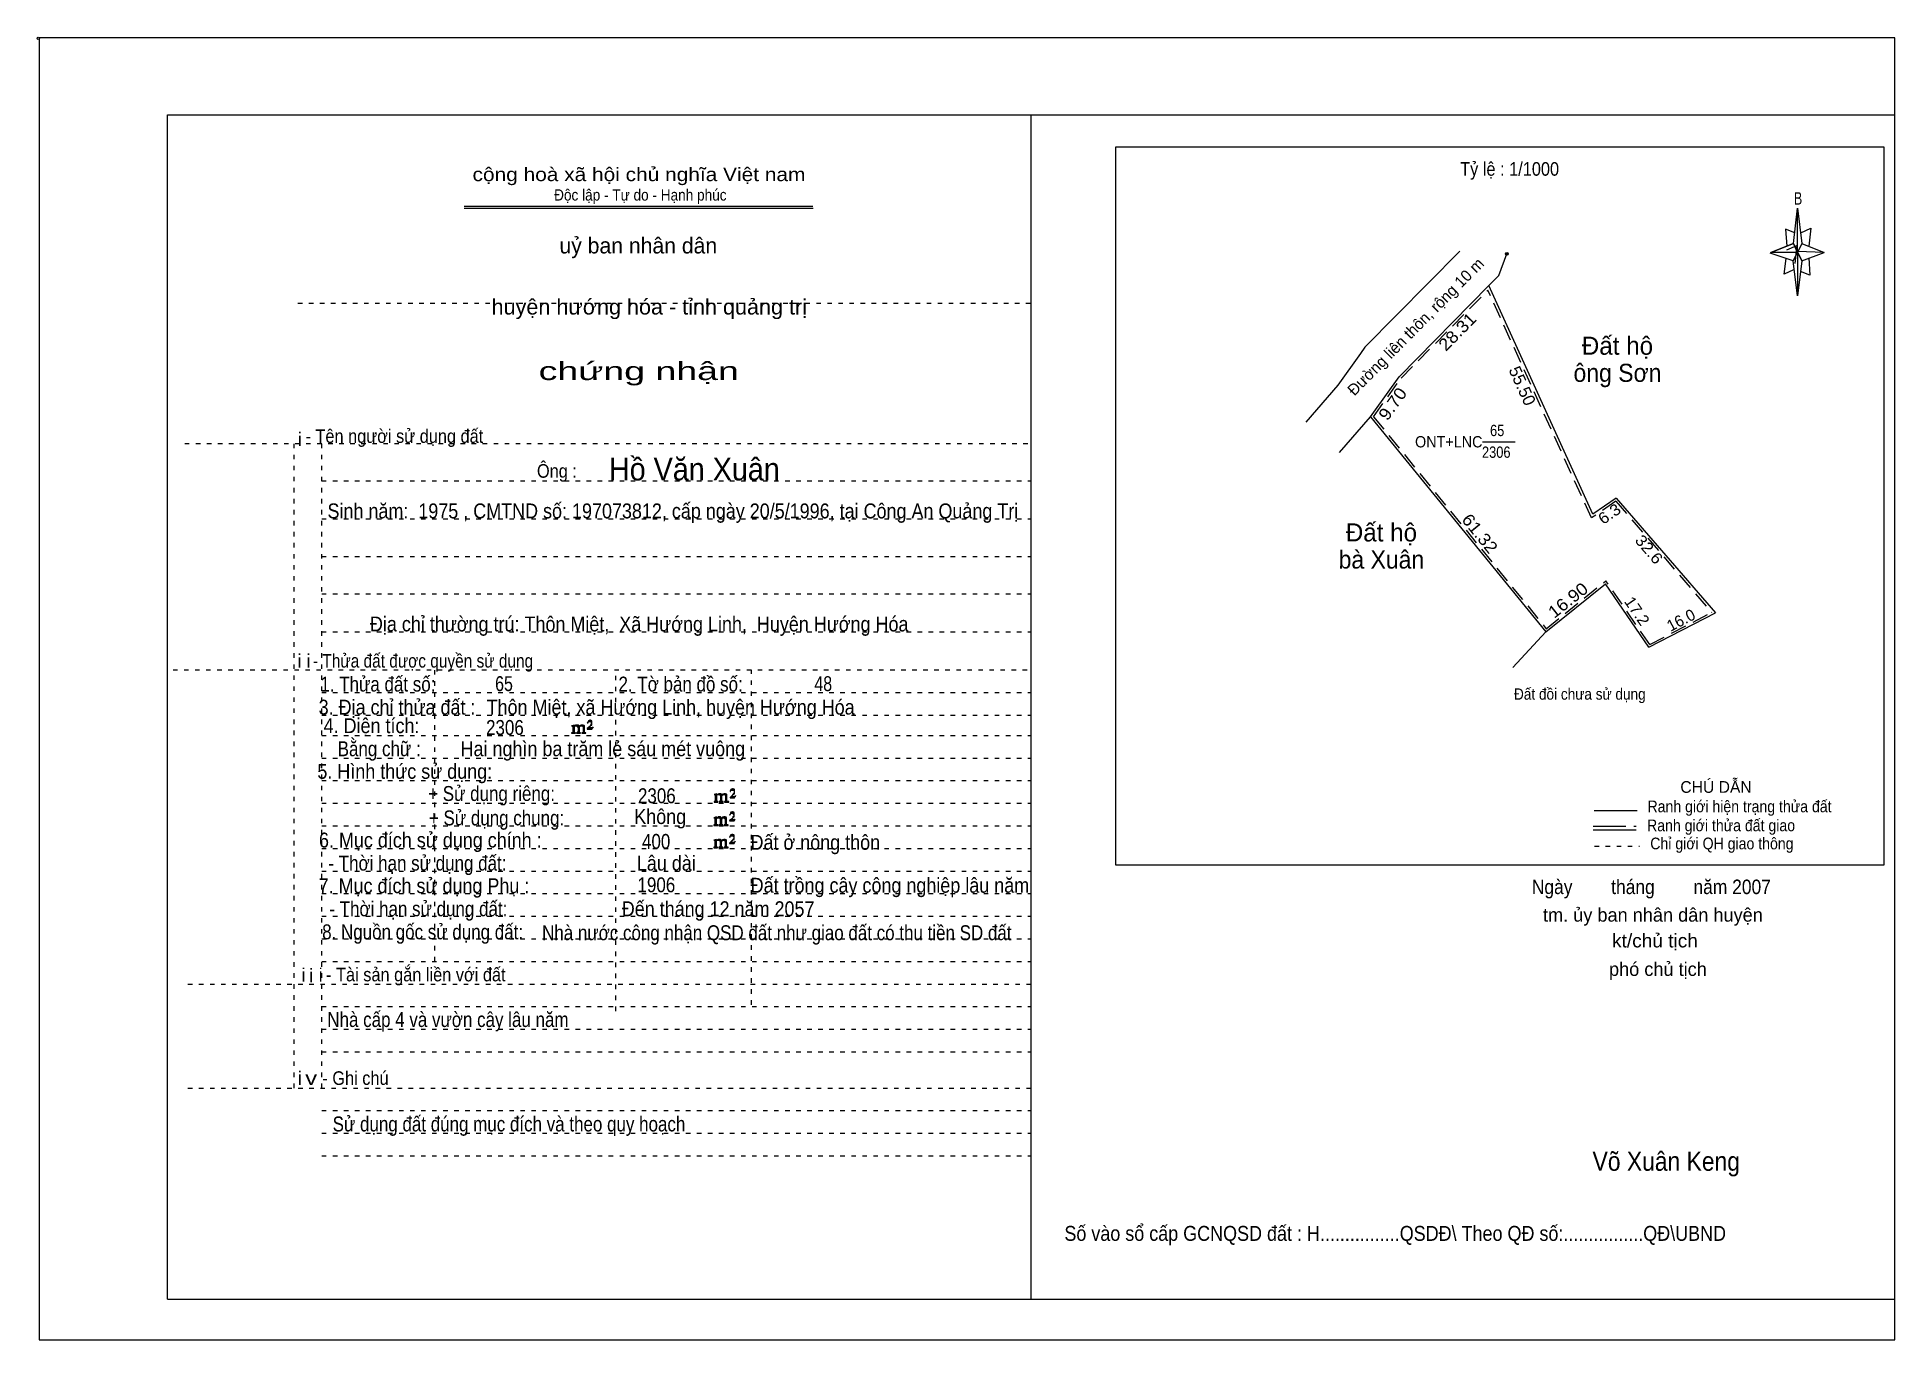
# Model space of a CAD drawing. Header units: centimetres. Extents: x -1.6 to 39.5, y -3.3 to 25.5.
import ezdxf
from ezdxf.enums import TextEntityAlignment as Align

# ---------------------------------------------------------------- set-up
doc = ezdxf.new("R2010")
doc.units = ezdxf.units.CM
doc.header["$LTSCALE"] = 0.12
doc.header["$PDMODE"] = 32
doc.header["$PDSIZE"] = 0.06
for name, pattern in [('DOTTED', [1.5, 0.3, -1.2]), ('LONG_DASHED', [7.5, 6, -1.5]), ('MEDIUM_DASHED', [4.5, 3, -1.5])]:
    doc.linetypes.add(name, pattern=pattern)
for name, color, linetype, lineweight in [('1', 7, 'DOTTED', 13), ('10', 7, 'Continuous', 13), ('33', 7, 'LONG_DASHED', 13), ('4', 7, 'Continuous', 13), ('5', 7, 'Continuous', 13), ('50', 7, 'Continuous', 13)]:
    doc.layers.add(name, color=color, linetype=linetype, lineweight=lineweight)
doc.layers.add('30', color=7, linetype='Continuous')

msp = doc.modelspace()

# ---------------------------------------------------------------- hatches: boundary and pattern name
at = {"layer": '50'}
for points in [[(10.27, 10.13), (10.27, 10.12), (10.27, 10.11), (10.25, 10.11), (10.24, 10.11), (10.24, 10.1), (10.33, 10.1), (10.33, 10.11), (10.32, 10.11), (10.31, 10.11), (10.31, 10.12), (10.31, 10.13), (10.31, 10.24), (10.31, 10.25), (10.32, 10.26), (10.34, 10.26), (10.35, 10.26), (10.36, 10.26), (10.37, 10.25), (10.39, 10.22), (10.39, 10.13), (10.37, 10.12), (10.37, 10.11), (10.36, 10.11), (10.35, 10.11), (10.35, 10.1), (10.44, 10.1), (10.44, 10.11), (10.43, 10.11), (10.42, 10.11), (10.42, 10.12), (10.42, 10.13), (10.42, 10.24), (10.44, 10.26), (10.45, 10.26), (10.46, 10.26), (10.49, 10.26), (10.49, 10.25), (10.5, 10.24), (10.5, 10.22), (10.5, 10.13), (10.5, 10.12), (10.49, 10.11), (10.49, 10.11), (10.47, 10.11), (10.47, 10.1), (10.56, 10.1), (10.56, 10.11), (10.55, 10.11), (10.54, 10.11), (10.53, 10.12), (10.53, 10.13), (10.53, 10.2), (10.53, 10.25), (10.53, 10.26), (10.52, 10.27), (10.5, 10.28), (10.47, 10.28), (10.46, 10.28), (10.44, 10.27), (10.41, 10.25), (10.41, 10.26), (10.4, 10.28), (10.39, 10.28), (10.37, 10.28), (10.35, 10.28), (10.34, 10.28), (10.32, 10.26), (10.31, 10.26), (10.31, 10.25), (10.31, 10.25), (10.31, 10.26), (10.31, 10.28), (10.24, 10.26), (10.24, 10.26), (10.25, 10.26), (10.27, 10.25), (10.27, 10.24), (10.27, 10.23)], [(10.69, 10.19), (10.72, 10.24), (10.72, 10.24), (10.71, 10.22), (10.69, 10.22), (10.68, 10.22), (10.63, 10.22), (10.66, 10.26), (10.67, 10.27), (10.69, 10.28), (10.69, 10.3), (10.69, 10.32), (10.69, 10.34), (10.69, 10.35), (10.69, 10.37), (10.68, 10.38), (10.67, 10.38), (10.66, 10.39), (10.65, 10.39), (10.63, 10.38), (10.63, 10.38), (10.62, 10.37), (10.61, 10.35), (10.59, 10.33), (10.61, 10.33), (10.61, 10.35), (10.62, 10.35), (10.63, 10.36), (10.65, 10.36), (10.66, 10.36), (10.67, 10.35), (10.68, 10.35), (10.68, 10.32), (10.68, 10.3), (10.66, 10.28), (10.66, 10.26), (10.65, 10.25), (10.59, 10.2), (10.59, 10.19)], [(13.42, 8.61), (13.42, 8.6), (13.42, 8.59), (13.41, 8.59), (13.4, 8.59), (13.4, 8.57), (13.48, 8.57), (13.48, 8.59), (13.47, 8.59), (13.46, 8.59), (13.46, 8.6), (13.46, 8.61), (13.46, 8.72), (13.46, 8.73), (13.47, 8.74), (13.5, 8.74), (13.51, 8.74), (13.52, 8.74), (13.53, 8.73), (13.54, 8.69), (13.54, 8.61), (13.53, 8.6), (13.53, 8.59), (13.52, 8.59), (13.51, 8.59), (13.51, 8.57), (13.6, 8.57), (13.6, 8.59), (13.58, 8.59), (13.57, 8.59), (13.57, 8.6), (13.57, 8.61), (13.57, 8.72), (13.6, 8.74), (13.61, 8.74), (13.62, 8.74), (13.64, 8.74), (13.64, 8.73), (13.65, 8.72), (13.65, 8.69), (13.65, 8.61), (13.65, 8.6), (13.64, 8.59), (13.64, 8.59), (13.63, 8.59), (13.63, 8.57), (13.72, 8.57), (13.72, 8.59), (13.7, 8.59), (13.69, 8.59), (13.68, 8.6), (13.68, 8.61), (13.68, 8.68), (13.68, 8.73), (13.68, 8.74), (13.67, 8.75), (13.65, 8.76), (13.63, 8.76), (13.62, 8.76), (13.6, 8.75), (13.56, 8.73), (13.56, 8.74), (13.55, 8.76), (13.54, 8.76), (13.53, 8.76), (13.51, 8.76), (13.5, 8.76), (13.47, 8.74), (13.46, 8.74), (13.46, 8.73), (13.46, 8.73), (13.46, 8.74), (13.46, 8.76), (13.4, 8.74), (13.4, 8.74), (13.41, 8.74), (13.42, 8.73), (13.42, 8.72), (13.42, 8.71)], [(13.85, 8.67), (13.87, 8.72), (13.87, 8.72), (13.86, 8.69), (13.85, 8.69), (13.84, 8.69), (13.78, 8.69), (13.82, 8.74), (13.83, 8.75), (13.85, 8.76), (13.85, 8.78), (13.85, 8.79), (13.85, 8.82), (13.85, 8.83), (13.85, 8.85), (13.84, 8.86), (13.83, 8.86), (13.82, 8.87), (13.8, 8.87), (13.78, 8.86), (13.78, 8.86), (13.77, 8.85), (13.76, 8.83), (13.75, 8.81), (13.76, 8.81), (13.76, 8.83), (13.77, 8.83), (13.78, 8.84), (13.8, 8.84), (13.82, 8.84), (13.83, 8.83), (13.84, 8.83), (13.84, 8.79), (13.84, 8.78), (13.82, 8.76), (13.82, 8.74), (13.8, 8.73), (13.75, 8.68), (13.75, 8.67)], [(13.41, 8.09), (13.41, 8.08), (13.41, 8.07), (13.4, 8.07), (13.39, 8.07), (13.39, 8.06), (13.48, 8.06), (13.48, 8.07), (13.47, 8.07), (13.45, 8.07), (13.45, 8.08), (13.45, 8.09), (13.45, 8.2), (13.45, 8.21), (13.47, 8.23), (13.49, 8.23), (13.5, 8.23), (13.51, 8.23), (13.52, 8.21), (13.53, 8.18), (13.53, 8.09), (13.52, 8.08), (13.52, 8.07), (13.51, 8.07), (13.5, 8.07), (13.5, 8.06), (13.59, 8.06), (13.59, 8.07), (13.58, 8.07), (13.57, 8.07), (13.57, 8.08), (13.57, 8.09), (13.57, 8.2), (13.59, 8.23), (13.6, 8.23), (13.61, 8.23), (13.63, 8.23), (13.63, 8.21), (13.64, 8.2), (13.64, 8.18), (13.64, 8.09), (13.64, 8.08), (13.63, 8.07), (13.63, 8.07), (13.62, 8.07), (13.62, 8.06), (13.71, 8.06), (13.71, 8.07), (13.7, 8.07), (13.69, 8.07), (13.67, 8.08), (13.67, 8.09), (13.67, 8.17), (13.67, 8.21), (13.67, 8.23), (13.66, 8.24), (13.64, 8.25), (13.62, 8.25), (13.61, 8.25), (13.59, 8.24), (13.55, 8.21), (13.55, 8.23), (13.54, 8.25), (13.53, 8.25), (13.52, 8.25), (13.5, 8.25), (13.49, 8.25), (13.47, 8.23), (13.45, 8.23), (13.45, 8.21), (13.45, 8.21), (13.45, 8.23), (13.45, 8.25), (13.39, 8.23), (13.39, 8.23), (13.4, 8.23), (13.41, 8.21), (13.41, 8.2), (13.41, 8.19)], [(13.84, 8.16), (13.86, 8.2), (13.86, 8.2), (13.85, 8.18), (13.84, 8.18), (13.83, 8.18), (13.77, 8.18), (13.81, 8.23), (13.82, 8.24), (13.84, 8.25), (13.84, 8.27), (13.84, 8.28), (13.84, 8.3), (13.84, 8.31), (13.84, 8.34), (13.83, 8.35), (13.82, 8.35), (13.81, 8.36), (13.8, 8.36), (13.77, 8.35), (13.77, 8.35), (13.76, 8.34), (13.75, 8.31), (13.74, 8.29), (13.75, 8.29), (13.75, 8.31), (13.76, 8.31), (13.77, 8.33), (13.8, 8.33), (13.81, 8.33), (13.82, 8.31), (13.83, 8.31), (13.83, 8.28), (13.83, 8.27), (13.81, 8.25), (13.81, 8.23), (13.8, 8.21), (13.74, 8.17), (13.74, 8.16)], [(13.84, 7.66), (13.86, 7.71), (13.86, 7.71), (13.85, 7.68), (13.84, 7.68), (13.83, 7.68), (13.77, 7.68), (13.81, 7.73), (13.82, 7.74), (13.84, 7.75), (13.84, 7.77), (13.84, 7.78), (13.84, 7.81), (13.84, 7.82), (13.84, 7.84), (13.83, 7.85), (13.82, 7.85), (13.81, 7.86), (13.79, 7.86), (13.77, 7.85), (13.77, 7.85), (13.76, 7.84), (13.75, 7.82), (13.74, 7.8), (13.75, 7.8), (13.75, 7.82), (13.76, 7.82), (13.77, 7.83), (13.79, 7.83), (13.81, 7.83), (13.82, 7.82), (13.83, 7.82), (13.83, 7.78), (13.83, 7.77), (13.81, 7.75), (13.81, 7.73), (13.79, 7.72), (13.74, 7.67), (13.74, 7.66)], [(13.41, 7.6), (13.41, 7.59), (13.41, 7.58), (13.4, 7.58), (13.39, 7.58), (13.39, 7.56), (13.47, 7.56), (13.47, 7.58), (13.46, 7.58), (13.45, 7.58), (13.45, 7.59), (13.45, 7.6), (13.45, 7.71), (13.45, 7.72), (13.46, 7.73), (13.49, 7.73), (13.5, 7.73), (13.51, 7.73), (13.52, 7.72), (13.53, 7.68), (13.53, 7.6), (13.52, 7.59), (13.52, 7.58), (13.51, 7.58), (13.5, 7.58), (13.5, 7.56), (13.59, 7.56), (13.59, 7.58), (13.57, 7.58), (13.56, 7.58), (13.56, 7.59), (13.56, 7.6), (13.56, 7.71), (13.59, 7.73), (13.6, 7.73), (13.61, 7.73), (13.63, 7.73), (13.63, 7.72), (13.64, 7.71), (13.64, 7.68), (13.64, 7.6), (13.64, 7.59), (13.63, 7.58), (13.63, 7.58), (13.62, 7.58), (13.62, 7.56), (13.71, 7.56), (13.71, 7.58), (13.69, 7.58), (13.68, 7.58), (13.67, 7.59), (13.67, 7.6), (13.67, 7.67), (13.67, 7.72), (13.67, 7.73), (13.66, 7.74), (13.64, 7.75), (13.62, 7.75), (13.61, 7.75), (13.59, 7.74), (13.55, 7.72), (13.55, 7.73), (13.54, 7.75), (13.53, 7.75), (13.52, 7.75), (13.5, 7.75), (13.49, 7.75), (13.46, 7.73), (13.45, 7.73), (13.45, 7.72), (13.45, 7.72), (13.45, 7.73), (13.45, 7.75), (13.39, 7.73), (13.39, 7.73), (13.4, 7.73), (13.41, 7.72), (13.41, 7.71), (13.41, 7.7)]]:
    msp.add_hatch(color=256, dxfattribs=at).paths.add_polyline_path(points)

# ---------------------------------------------------------------- linework, layer by layer
at = {"layer": '1', "linetype": 'Continuous'}
for p, q in [((1.31, -2.42), (1.31, 23.78)), ((1.31, 23.78), (39.51, 23.78)), ((20.41, -2.42), (20.41, 23.78)), ((39.51, -2.42), (39.51, 23.78)), ((7.87, 21.76), (15.58, 21.76)), ((7.87, 21.71), (15.59, 21.71)), ((37.26, 20.55), (36.75, 20.72)), ((1.31, -2.42), (39.51, -2.42))]:
    msp.add_line(p, q, dxfattribs=at)
at = {"layer": '1'}
for p, q in [((4.19, 19.61), (20.41, 19.61)), ((1.69, 16.51), (20.41, 16.51)), ((4.11, 2.25), (4.11, 16.51)), ((4.72, 2.25), (4.72, 16.51)), ((4.72, 15.68), (20.41, 15.68)), ((4.72, 14.84), (20.41, 14.84)), ((4.72, 14.01), (20.41, 14.01)), ((4.72, 13.18), (20.41, 13.18)), ((4.72, 12.34), (20.41, 12.34)), ((1.43, 11.5), (20.41, 11.5)), ((7.22, 5.05), (7.22, 11.5)), ((11.22, 3.95), (11.22, 11.5)), ((14.22, 4.09), (14.22, 11.5)), ((4.72, 11), (20.41, 11)), ((4.72, 10.5), (20.41, 10.5)), ((4.72, 10.05), (20.41, 10.05)), ((4.72, 9.55), (20.41, 9.55)), ((4.72, 9.05), (20.41, 9.05)), ((4.72, 8.55), (20.41, 8.55)), ((4.72, 8.05), (20.41, 8.05)), ((4.72, 7.55), (20.41, 7.55)), ((4.72, 7.05), (20.41, 7.05)), ((4.72, 6.55), (20.41, 6.55)), ((4.72, 6.05), (20.41, 6.05)), ((4.72, 5.55), (20.41, 5.55)), ((4.72, 5.05), (20.41, 5.05)), ((1.76, 4.55), (20.41, 4.55)), ((4.72, 4.05), (20.41, 4.05)), ((4.72, 3.55), (20.41, 3.55)), ((4.72, 3.05), (20.41, 3.05)), ((1.76, 2.25), (20.41, 2.25)), ((4.72, 1.75), (20.41, 1.75)), ((4.72, 1.25), (20.41, 1.25)), ((4.72, 0.75), (20.41, 0.75))]:
    msp.add_line(p, q, dxfattribs=at)
at = {"layer": '1', "linetype": 'Continuous'}
msp.add_lwpolyline([(-1.53, -3.32), (39.51, -3.32), (39.51, 25.48), (-1.53, 25.48)], close=True, dxfattribs=at)
msp.add_lwpolyline([(37.27, 20.35), (37.06, 20.25), (37.11, 20.6)], dxfattribs=at)
at = {"layer": '10', "linetype": 'MEDIUM_DASHED'}
for p, q in [((32.8, 14.86), (30.51, 19.9)), ((27.98, 17.1), (31.8, 12.41)), ((33.34, 15.23), (32.8, 14.86)), ((33.34, 15.23), (35.46, 12.77)), ((31.8, 12.41), (33.12, 13.47)), ((34.09, 12.06), (33.12, 13.47)), ((34.09, 12.06), (35.46, 12.77))]:
    msp.add_line(p, q, dxfattribs=at)
at = {"layer": '10'}
for p, q in [((32.83, 14.94), (30.53, 20)), ((27.23, 16.31), (27.91, 17.1)), ((33.35, 15.3), (32.83, 14.94)), ((33.35, 15.3), (35.54, 12.76)), ((31.79, 12.34), (33.11, 13.4)), ((34.07, 12), (33.11, 13.4)), ((34.07, 12), (35.54, 12.76))]:
    msp.add_line(p, q, dxfattribs=at)
for points in [[(29.89, 20.76), (29.89, 20.76), (27.79, 18.64), (27.69, 18.5)], [(30.53, 20), (30.75, 20.22), (30.93, 20.7)], [(27.91, 17.1), (27.99, 17.2), (28.55, 17.98), (30.53, 20)], [(27.69, 18.5), (27.19, 17.8), (26.48, 16.98)], [(27.91, 17.1), (31.79, 12.34), (31.06, 11.55)]]:
    msp.add_lwpolyline(points, dxfattribs=at)
at = {"layer": '10', "linetype": 'MEDIUM_DASHED'}
msp.add_lwpolyline([(27.98, 17.1), (28.59, 17.95), (30.51, 19.9)], dxfattribs=at)
at = {"layer": '10'}
msp.add_point((30.93, 20.7), dxfattribs=at)
at = {"layer": '33'}
msp.add_line((30.39, 16.54), (31.14, 16.54), dxfattribs=at)
at = {"layer": '4'}
for p, q in [((32.86, 8.39), (33.81, 8.39)), ((32.84, 7.96), (33.79, 7.96))]:
    msp.add_line(p, q, dxfattribs=at)
at = {"layer": '4', "linetype": 'LONG_DASHED'}
msp.add_line((32.84, 8.04), (33.79, 8.04), dxfattribs=at)
at = {"layer": '4', "linetype": 'DOTTED'}
msp.add_line((32.87, 7.6), (33.86, 7.6), dxfattribs=at)
at = {"layer": '4'}
msp.add_lwpolyline([(22.28, 23.07), (39.27, 23.07), (39.27, 7.18), (22.28, 7.18)], close=True, dxfattribs=at)
msp.add_circle((-1.55, 25.47), 0.025, dxfattribs=at)
at = {"layer": '5'}
for p, q in [((37.27, 20.93), (37.36, 21.71)), ((37.45, 20.55), (37.36, 19.77)), ((37.45, 20.93), (37.95, 20.73)), ((37.61, 20.61), (37.63, 20.23)), ((37.63, 20.23), (37.42, 20.31))]:
    msp.add_line(p, q, dxfattribs=at)
for points in [[(37.36, 21.71), (37.45, 20.93), (37.36, 20.73)], [(37.36, 20.73), (36.77, 20.73), (37.27, 20.93), (37.45, 20.55), (37.95, 20.73), (37.36, 20.75)], [(37.36, 20.73), (37.36, 19.77), (37.26, 20.55)]]:
    msp.add_lwpolyline(points, close=True, dxfattribs=at)
for points in [[(37.3, 21.17), (37.09, 21.25), (37.12, 20.87)], [(37.43, 21.17), (37.65, 21.27), (37.61, 20.87)], [(37.36, 20.73), (37.27, 20.93), (36.77, 20.73)], [(37.12, 20.79), (37.34, 20.89), (37.3, 20.49)], [(37.36, 20.73), (37.45, 20.55), (37.95, 20.73)]]:
    msp.add_lwpolyline(points, dxfattribs=at)
at = {"layer": '50'}
for points in [[(10.27, 10.13), (10.27, 10.12), (10.27, 10.11), (10.25, 10.11), (10.24, 10.11), (10.24, 10.1), (10.33, 10.1), (10.33, 10.11), (10.32, 10.11), (10.31, 10.11), (10.31, 10.12), (10.31, 10.13), (10.31, 10.24), (10.31, 10.25), (10.32, 10.26), (10.34, 10.26), (10.35, 10.26), (10.36, 10.26), (10.37, 10.25), (10.39, 10.22), (10.39, 10.13), (10.37, 10.12), (10.37, 10.11), (10.36, 10.11), (10.35, 10.11), (10.35, 10.1), (10.44, 10.1), (10.44, 10.11), (10.43, 10.11), (10.42, 10.11), (10.42, 10.12), (10.42, 10.13), (10.42, 10.24), (10.44, 10.26), (10.45, 10.26), (10.46, 10.26), (10.49, 10.26), (10.49, 10.25), (10.5, 10.24), (10.5, 10.22), (10.5, 10.13), (10.5, 10.12), (10.49, 10.11), (10.49, 10.11), (10.47, 10.11), (10.47, 10.1), (10.56, 10.1), (10.56, 10.11), (10.55, 10.11), (10.54, 10.11), (10.53, 10.12), (10.53, 10.13), (10.53, 10.2), (10.53, 10.25), (10.53, 10.26), (10.52, 10.27), (10.5, 10.28), (10.47, 10.28), (10.46, 10.28), (10.44, 10.27), (10.41, 10.25), (10.41, 10.26), (10.4, 10.28), (10.39, 10.28), (10.37, 10.28), (10.35, 10.28), (10.34, 10.28), (10.32, 10.26), (10.31, 10.26), (10.31, 10.25), (10.31, 10.25), (10.31, 10.26), (10.31, 10.28), (10.24, 10.26), (10.24, 10.26), (10.25, 10.26), (10.27, 10.25), (10.27, 10.24), (10.27, 10.23)], [(10.69, 10.19), (10.72, 10.24), (10.72, 10.24), (10.71, 10.22), (10.69, 10.22), (10.68, 10.22), (10.63, 10.22), (10.66, 10.26), (10.67, 10.27), (10.69, 10.28), (10.69, 10.3), (10.69, 10.32), (10.69, 10.34), (10.69, 10.35), (10.69, 10.37), (10.68, 10.38), (10.67, 10.38), (10.66, 10.39), (10.65, 10.39), (10.63, 10.38), (10.63, 10.38), (10.62, 10.37), (10.61, 10.35), (10.59, 10.33), (10.61, 10.33), (10.61, 10.35), (10.62, 10.35), (10.63, 10.36), (10.65, 10.36), (10.66, 10.36), (10.67, 10.35), (10.68, 10.35), (10.68, 10.32), (10.68, 10.3), (10.66, 10.28), (10.66, 10.26), (10.65, 10.25), (10.59, 10.2), (10.59, 10.19)], [(13.42, 8.61), (13.42, 8.6), (13.42, 8.59), (13.41, 8.59), (13.4, 8.59), (13.4, 8.57), (13.48, 8.57), (13.48, 8.59), (13.47, 8.59), (13.46, 8.59), (13.46, 8.6), (13.46, 8.61), (13.46, 8.72), (13.46, 8.73), (13.47, 8.74), (13.5, 8.74), (13.51, 8.74), (13.52, 8.74), (13.53, 8.73), (13.54, 8.69), (13.54, 8.61), (13.53, 8.6), (13.53, 8.59), (13.52, 8.59), (13.51, 8.59), (13.51, 8.57), (13.6, 8.57), (13.6, 8.59), (13.58, 8.59), (13.57, 8.59), (13.57, 8.6), (13.57, 8.61), (13.57, 8.72), (13.6, 8.74), (13.61, 8.74), (13.62, 8.74), (13.64, 8.74), (13.64, 8.73), (13.65, 8.72), (13.65, 8.69), (13.65, 8.61), (13.65, 8.6), (13.64, 8.59), (13.64, 8.59), (13.63, 8.59), (13.63, 8.57), (13.72, 8.57), (13.72, 8.59), (13.7, 8.59), (13.69, 8.59), (13.68, 8.6), (13.68, 8.61), (13.68, 8.68), (13.68, 8.73), (13.68, 8.74), (13.67, 8.75), (13.65, 8.76), (13.63, 8.76), (13.62, 8.76), (13.6, 8.75), (13.56, 8.73), (13.56, 8.74), (13.55, 8.76), (13.54, 8.76), (13.53, 8.76), (13.51, 8.76), (13.5, 8.76), (13.47, 8.74), (13.46, 8.74), (13.46, 8.73), (13.46, 8.73), (13.46, 8.74), (13.46, 8.76), (13.4, 8.74), (13.4, 8.74), (13.41, 8.74), (13.42, 8.73), (13.42, 8.72), (13.42, 8.71)], [(13.85, 8.67), (13.87, 8.72), (13.87, 8.72), (13.86, 8.69), (13.85, 8.69), (13.84, 8.69), (13.78, 8.69), (13.82, 8.74), (13.83, 8.75), (13.85, 8.76), (13.85, 8.78), (13.85, 8.79), (13.85, 8.82), (13.85, 8.83), (13.85, 8.85), (13.84, 8.86), (13.83, 8.86), (13.82, 8.87), (13.8, 8.87), (13.78, 8.86), (13.78, 8.86), (13.77, 8.85), (13.76, 8.83), (13.75, 8.81), (13.76, 8.81), (13.76, 8.83), (13.77, 8.83), (13.78, 8.84), (13.8, 8.84), (13.82, 8.84), (13.83, 8.83), (13.84, 8.83), (13.84, 8.79), (13.84, 8.78), (13.82, 8.76), (13.82, 8.74), (13.8, 8.73), (13.75, 8.68), (13.75, 8.67)], [(13.41, 8.09), (13.41, 8.08), (13.41, 8.07), (13.4, 8.07), (13.39, 8.07), (13.39, 8.06), (13.48, 8.06), (13.48, 8.07), (13.47, 8.07), (13.45, 8.07), (13.45, 8.08), (13.45, 8.09), (13.45, 8.2), (13.45, 8.21), (13.47, 8.23), (13.49, 8.23), (13.5, 8.23), (13.51, 8.23), (13.52, 8.21), (13.53, 8.18), (13.53, 8.09), (13.52, 8.08), (13.52, 8.07), (13.51, 8.07), (13.5, 8.07), (13.5, 8.06), (13.59, 8.06), (13.59, 8.07), (13.58, 8.07), (13.57, 8.07), (13.57, 8.08), (13.57, 8.09), (13.57, 8.2), (13.59, 8.23), (13.6, 8.23), (13.61, 8.23), (13.63, 8.23), (13.63, 8.21), (13.64, 8.2), (13.64, 8.18), (13.64, 8.09), (13.64, 8.08), (13.63, 8.07), (13.63, 8.07), (13.62, 8.07), (13.62, 8.06), (13.71, 8.06), (13.71, 8.07), (13.7, 8.07), (13.69, 8.07), (13.67, 8.08), (13.67, 8.09), (13.67, 8.17), (13.67, 8.21), (13.67, 8.23), (13.66, 8.24), (13.64, 8.25), (13.62, 8.25), (13.61, 8.25), (13.59, 8.24), (13.55, 8.21), (13.55, 8.23), (13.54, 8.25), (13.53, 8.25), (13.52, 8.25), (13.5, 8.25), (13.49, 8.25), (13.47, 8.23), (13.45, 8.23), (13.45, 8.21), (13.45, 8.21), (13.45, 8.23), (13.45, 8.25), (13.39, 8.23), (13.39, 8.23), (13.4, 8.23), (13.41, 8.21), (13.41, 8.2), (13.41, 8.19)], [(13.84, 8.16), (13.86, 8.2), (13.86, 8.2), (13.85, 8.18), (13.84, 8.18), (13.83, 8.18), (13.77, 8.18), (13.81, 8.23), (13.82, 8.24), (13.84, 8.25), (13.84, 8.27), (13.84, 8.28), (13.84, 8.3), (13.84, 8.31), (13.84, 8.34), (13.83, 8.35), (13.82, 8.35), (13.81, 8.36), (13.8, 8.36), (13.77, 8.35), (13.77, 8.35), (13.76, 8.34), (13.75, 8.31), (13.74, 8.29), (13.75, 8.29), (13.75, 8.31), (13.76, 8.31), (13.77, 8.33), (13.8, 8.33), (13.81, 8.33), (13.82, 8.31), (13.83, 8.31), (13.83, 8.28), (13.83, 8.27), (13.81, 8.25), (13.81, 8.23), (13.8, 8.21), (13.74, 8.17), (13.74, 8.16)], [(13.84, 7.66), (13.86, 7.71), (13.86, 7.71), (13.85, 7.68), (13.84, 7.68), (13.83, 7.68), (13.77, 7.68), (13.81, 7.73), (13.82, 7.74), (13.84, 7.75), (13.84, 7.77), (13.84, 7.78), (13.84, 7.81), (13.84, 7.82), (13.84, 7.84), (13.83, 7.85), (13.82, 7.85), (13.81, 7.86), (13.79, 7.86), (13.77, 7.85), (13.77, 7.85), (13.76, 7.84), (13.75, 7.82), (13.74, 7.8), (13.75, 7.8), (13.75, 7.82), (13.76, 7.82), (13.77, 7.83), (13.79, 7.83), (13.81, 7.83), (13.82, 7.82), (13.83, 7.82), (13.83, 7.78), (13.83, 7.77), (13.81, 7.75), (13.81, 7.73), (13.79, 7.72), (13.74, 7.67), (13.74, 7.66)], [(13.41, 7.6), (13.41, 7.59), (13.41, 7.58), (13.4, 7.58), (13.39, 7.58), (13.39, 7.56), (13.47, 7.56), (13.47, 7.58), (13.46, 7.58), (13.45, 7.58), (13.45, 7.59), (13.45, 7.6), (13.45, 7.71), (13.45, 7.72), (13.46, 7.73), (13.49, 7.73), (13.5, 7.73), (13.51, 7.73), (13.52, 7.72), (13.53, 7.68), (13.53, 7.6), (13.52, 7.59), (13.52, 7.58), (13.51, 7.58), (13.5, 7.58), (13.5, 7.56), (13.59, 7.56), (13.59, 7.58), (13.57, 7.58), (13.56, 7.58), (13.56, 7.59), (13.56, 7.6), (13.56, 7.71), (13.59, 7.73), (13.6, 7.73), (13.61, 7.73), (13.63, 7.73), (13.63, 7.72), (13.64, 7.71), (13.64, 7.68), (13.64, 7.6), (13.64, 7.59), (13.63, 7.58), (13.63, 7.58), (13.62, 7.58), (13.62, 7.56), (13.71, 7.56), (13.71, 7.58), (13.69, 7.58), (13.68, 7.58), (13.67, 7.59), (13.67, 7.6), (13.67, 7.67), (13.67, 7.72), (13.67, 7.73), (13.66, 7.74), (13.64, 7.75), (13.62, 7.75), (13.61, 7.75), (13.59, 7.74), (13.55, 7.72), (13.55, 7.73), (13.54, 7.75), (13.53, 7.75), (13.52, 7.75), (13.5, 7.75), (13.49, 7.75), (13.46, 7.73), (13.45, 7.73), (13.45, 7.72), (13.45, 7.72), (13.45, 7.73), (13.45, 7.75), (13.39, 7.73), (13.39, 7.73), (13.4, 7.73), (13.41, 7.72), (13.41, 7.71), (13.41, 7.7)]]:
    msp.add_lwpolyline(points, close=True, dxfattribs=at)

# ---------------------------------------------------------------- texts
at = {"layer": '1'}
for s, height, width, p in [('cộng hoà xã hội chủ nghĩa Việt nam', 0.3, 1.15, (11.735, 22.31)), ('Độc lập - Tự do - Hạnh phúc', 0.25, 0.9, (11.765, 21.88)), ('chứng nhận', 0.4, 1.55, (11.73, 17.91)), ('- Tên người sử dụng đất', 0.3, 0.9, (6.325, 16.52)), ('- Thửa đất được quyền sử dụng', 0.3, 0.85, (6.96, 11.55)), ('- Tài sản gắn liền với đất ', 0.3, 0.9, (6.85, 4.61)), ('v', 0.3, 1.3, (4.485, 2.32)), ('- Ghi chú', 0.3, 0.9, (5.465, 2.32))]:
    msp.add_text(s, height=height, dxfattribs=dict(at, width=width)).set_placement(p, align=Align.CENTER)
for s, height, p in [('uỷ ban nhân dân', 0.35, (11.72, 20.71)), ('i', 0.3, (4.235, 16.45)), ('i', 0.3, (4.225, 11.55)), ('i', 0.3, (4.425, 11.55)), ('i', 0.3, (4.315, 4.6)), ('i', 0.3, (4.485, 4.59)), ('i', 0.3, (4.695, 4.6)), ('i', 0.3, (4.235, 2.32))]:
    msp.add_text(s, height=height, dxfattribs=at).set_placement(p, align=Align.CENTER)
at = {"layer": '10'}
for s, height, width, p in [('Tỷ lệ : 1/1000', 0.3, 0.9, (30.99, 22.43)), ('ông Sơn', 0.4, 0.95, (33.375, 17.87)), ('Hồ Văn Xuân', 0.5, 0.95, (12.96, 15.69)), ('bà Xuân', 0.4, 0.95, (28.155, 13.74)), ('Đất đồi chưa sử dụng ', 0.25, 0.9, (32.585, 10.84)), ('Võ Xuân Keng', 0.42, 0.9, (34.455, 0.42))]:
    msp.add_text(s, height=height, dxfattribs=dict(at, width=width)).set_placement(p, align=Align.CENTER)
for s, rotation, p in [('Đường liên thôn, rộng 10 m ', 45.272, (29.034, 19.037)), ('16.0', 27.339, (34.838, 12.489))]:
    msp.add_text(s, height=0.25, rotation=rotation, dxfattribs=at).set_placement(p, align=Align.CENTER)
for p in [(33.375, 18.47), (28.155, 14.34)]:
    msp.add_text('Đất hộ', height=0.4, dxfattribs=at).set_placement(p, align=Align.CENTER)
for s, rotation, width, p in [('6.3', 34.695, 1.1, (33.269, 14.848)), ('32.6', 310.768, 1.1, (33.979, 14.082)), ('17.2', 304.439, 1.05, (33.705, 12.731))]:
    msp.add_text(s, height=0.25, rotation=rotation, dxfattribs=dict(at, width=width)).set_placement(p, align=Align.CENTER)
at = {"layer": '30', "width": 1.1}
for s, height, rotation, p in [('28.31', 0.2699, 45.458, (29.93, 18.885)), ('9.70', 0.2699, 54.442, (28.513, 17.306)), ('61.32', 0.27, 309.109, (30.227, 14.43)), ('16.90', 0.27, 38.464, (32.366, 12.935))]:
    msp.add_text(s, height=height, rotation=rotation, dxfattribs=at).set_placement(p, align=Align.CENTER)
at = {"layer": '30'}
msp.add_text('55.50', height=0.2699, rotation=294.427, dxfattribs=at).set_placement((31.148, 17.726), align=Align.CENTER)
at = {"layer": '33', "width": 0.85}
for s, p in [('65', (30.715, 16.67)), ('2306', (30.695, 16.19))]:
    msp.add_text(s, height=0.25, dxfattribs=at).set_placement(p, align=Align.CENTER)
at = {"layer": '33', "width": 0.95}
msp.add_text('ONT+LNC', height=0.25, dxfattribs=at).set_placement((30.39, 16.42), align=Align.RIGHT)
at = {"layer": '4'}
msp.add_text('CHÚ DẪN', height=0.2591, dxfattribs=at).set_placement((35.555, 8.78), align=Align.CENTER)
at = {"layer": '4', "width": 0.9}
for s, p in [('Ranh giới hiện trạng thửa đất', (36.075, 8.35)), ('Ranh giới thửa đất giao ', (35.71, 7.93)), ('Chỉ giới QH giao thông', (35.685, 7.53))]:
    msp.add_text(s, height=0.2591, dxfattribs=at).set_placement(p, align=Align.CENTER)
at = {"layer": '5', "width": 0.75}
msp.add_text('B', height=0.276, dxfattribs=at).set_placement((37.37, 21.79), align=Align.CENTER)
at = {"layer": '50'}
for s, height, width, p in [('  huyện hướng hóa - tỉnh quảng trị', 0.34, 1.05, (11.83, 19.36)), ('Ông :', 0.3, 0.9, (9.92, 15.75)), ('Sinh năm:  1975 , CMTND số: 197073812, cấp ngày 20/5/1996, tại Công An Quảng Trị', 0.33, 0.9, (12.485, 14.85)), ('Địa chỉ thường trú: Thôn Miệt,  Xã Hướng Linh,  Huyện Hướng Hóa', 0.33, 0.9, (11.74, 12.35)), ('1. Thửa đất số:  ', 0.33, 0.85, (6.065, 11.02)), ('65', 0.33, 0.8, (8.75, 11.03)), ('2. Tờ bản đồ số:  ', 0.33, 0.85, (12.76, 11.02)), ('48', 0.33, 0.8, (15.81, 11.03)), ('3. Địa chỉ thửa đất : ', 0.33, 0.9, (6.44, 10.51)), ('Thôn Miệt, xã Hướng Linh, huyện Hướng Hóa', 0.33, 0.9, (12.435, 10.51)), ('4. Diện tích: ', 0.33, 0.9, (5.875, 10.1)), ('2306', 0.33, 0.85, (8.77, 10.06)), ('Bằng chữ :', 0.33, 0.85, (5.99, 9.59)), ('Hai nghìn ba trăm lẻ sáu mét vuông', 0.33, 0.9, (10.935, 9.59)), ('5. Hình thức sử dụng:', 0.33, 0.9, (6.555, 9.09)), ('+ Sử dụng riêng:', 0.33, 0.85, (8.475, 8.6)), ('2306', 0.33, 0.85, (12.13, 8.55)), ('+ Sử dụng chung:', 0.33, 0.85, (8.585, 8.06)), ('Không', 0.33, 0.9, (12.205, 8.09)), ('6. Mục đích sử dụng chính :', 0.33, 0.9, (7.12, 7.57)), ('400', 0.33, 0.85, (12.115, 7.54)), ('Đất ở nông thôn', 0.33, 0.9, (15.635, 7.52)), ('- Thời hạn sử dụng đất:', 0.33, 0.85, (6.835, 7.06)), ('Lâu dài', 0.33, 0.9, (12.34, 7.06)), ('7. Mục đích sử dụng Phụ :', 0.33, 0.9, (6.98, 6.56)), ('1906', 0.33, 0.85, (12.12, 6.58)), ('Đất trồng cây công nghiệp lâu năm', 0.33, 0.9, (17.285, 6.57)), ('Ngày        tháng        năm 2007', 0.32, 0.9, (34.125, 6.54)), ('- Thời hạn sử dụng đất:', 0.33, 0.85, (6.855, 6.05)), ('Đến tháng 12 năm 2057', 0.33, 0.9, (13.485, 6.05)), ('8. Nguồn gốc sử dụng đất:', 0.33, 0.85, (6.95, 5.54)), ('Nhà nước công nhận QSD đất như giao đất có thu tiền SD đất ', 0.33, 0.85, (14.835, 5.52)), ('kt/chủ tịch', 0.3, 1.05, (34.205, 5.36)), ('Nhà cấp 4 và vườn cây lâu năm', 0.33, 0.85, (7.51, 3.6)), ('Sử dụng đất đúng mục đích và theo quy hoạch', 0.33, 0.85, (8.86, 1.29)), ('Số vào sổ cấp GCNQSD đất : H................QSDĐ\\ Theo QĐ số:................QĐ\\UBND', 0.33, 0.9, (28.46, -1.13))]:
    msp.add_text(s, height=height, dxfattribs=dict(at, width=width)).set_placement(p, align=Align.CENTER)
for s, p in [('tm. ủy ban nhân dân huyện ', (34.215, 5.93)), ('phó chủ tịch', (34.27, 4.73))]:
    msp.add_text(s, height=0.3, dxfattribs=at).set_placement(p, align=Align.CENTER)

doc.saveas('drawing.dxf')
